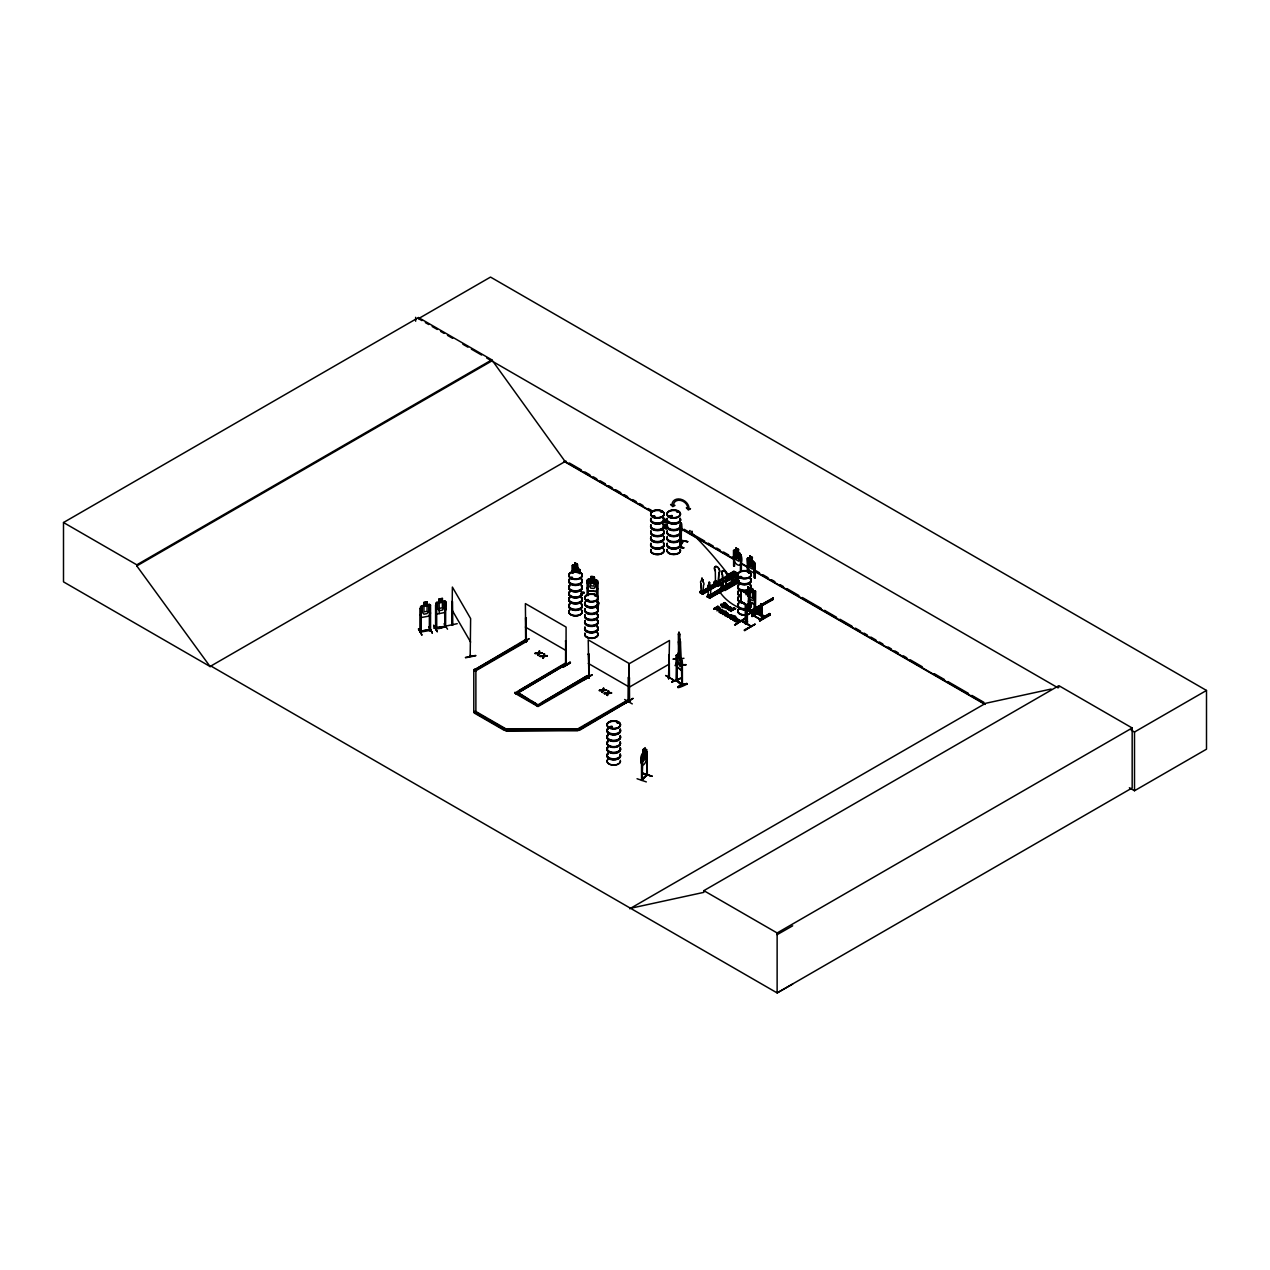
<?xml version="1.0" encoding="UTF-8"?>
<svg xmlns="http://www.w3.org/2000/svg" width="1270" height="1270" viewBox="0 0 1270 1270"><rect width="100%" height="100%" fill="white"/><g stroke="black" fill="none" stroke-linecap="round" stroke-linejoin="round"><path stroke-width="1.5" d="M489.236 719.947L505.904 729.567L577.834 729.567L579.326 730.425L630.19 700.326L628.713 699.468L577.834 728.837L577.834 730.79L505.904 730.79L505.904 728.837L475.885 711.517L473.789 711.517M747.601 604.457L747.586 610.314L755.126 614.807L755.475 591.026L755.539 614.569L747.919 610.156L747.919 604.266M747.633 594.678L747.966 586.676L748.697 591.026M747.951 594.503L747.966 586.676M748.332 604.885L748.332 610.902L748.332 608.901M748.363 595.106L748.713 587.105M748.665 600.789L748.633 610.568L748.76 608.695L747.49 608.441L748.76 608.695M710.39 596.678L710.851 589.264A2.397 1.397 59.5 0 0 710.486 585.994L709.311 582.374M715.312 570.722L715.153 570.817A3.604 2.095 59.5 0 1 715.153 566.658A3.604 2.095 59.5 0 1 718.804 568.722A3.604 2.095 59.5 0 1 718.804 572.865L718.264 583.898L718.947 572.786A3.604 2.095 59.5 0 0 718.947 568.627A3.604 2.095 59.5 0 0 715.312 566.563A3.604 2.095 59.5 0 0 715.312 570.722L715.47 582.549M725.519 588.089L726.059 577.056A3.604 2.095 59.5 0 0 726.059 572.913A3.604 2.095 59.5 0 0 722.424 570.849A3.604 2.095 59.5 0 0 722.424 575.008L722.947 586.629L726.916 588.74L726.615 587.042L724.551 589.486L721.297 587.645L723.059 585.041L720.995 586.264L721.265 588.327M725.678 587.994L726.218 576.977A3.604 2.095 59.5 0 0 726.218 572.818A3.604 2.095 59.5 0 0 722.582 570.77A3.604 2.095 59.5 0 0 722.582 574.913L722.646 586.661L724.043 585.486M680.387 530.971L681.387 531.13M680.561 531.511C683.006 532.543 681.355 518.636 680.387 523.986M689.15 532.209L689.372 533.098L689.928 530.495L689.15 532.209L684.133 529.272M691.404 532.686C692.213 535.464 692.531 528.018 691.404 532.686A513.826 446.024 -62.1 0 1 730.631 577.771L726.773 575.596L730.631 577.771M680.561 522.938L681.371 524.192M681.371 523.415L681.26 543.719L680.387 543.465M681.545 523.891L680.561 523.558M680.18 647.541L679.894 649.827L680.085 647.636M723.932 585.565C722.725 587.708 724.805 585.311 722.392 586.216M702.246 591.026L701.294 591.788L701.056 583.771A2.397 1.397 59.5 0 1 701.405 580.898L701.945 578.104M701.961 591.36L701.77 593.185L701.834 591.566M708.311 587.962A2.397 1.397 59.5 0 1 708.676 585.089L708.882 582.486M708.374 596.852C711.121 590.455 707.215 603.822 708.422 587.899A2.397 1.397 59.5 0 1 708.771 585.025L709.2 582.295M709.549 595.328L708.581 595.963L708.739 594.789L707.549 596.535M708.85 595.408L711.311 597.265L711.105 596.138L709.724 597.757M716.105 581.009L714.026 583.454L717.28 585.295L719.36 582.851L719.661 584.549L715.677 581.787L716.248 584.708L716.439 582.041L715.312 582.152L716.693 581.247L713.756 583.803M642.525 779.034C637.286 782.383 654.637 768.096 642.493 779.24M680.164 547.386L683.752 547.814L680.355 546.672M680.244 528.717L679.974 543.909M646.97 757.571C643.477 772.763 637.286 760.73 643.271 752.269L643.271 749.379L642.033 779.78M637.048 778.732L646.335 781.907M728.71 577.39L727.075 577.898L726.503 576.882M728.821 577.469L727.345 576.628M588.058 581.914L587.089 581.835L588.058 581.914L588.058 595.614M597.614 582.406L587.153 581.517M597.36 607.076L598.551 602.885M598.472 602.488L597.36 607.568A6.715 3.873 0 0 1 592.296 613.362A6.715 3.873 0 0 1 584.93 608.52M598.98 602.917L597.567 609.092M571.627 577.723C572.484 577.739 571.262 576.977 572.405 577.961M579.818 573.468L579.818 569.611C581.533 574.342 577.898 573.707 579.993 573.167M588.55 600.519L586.851 600.059L588.788 600.265M587.296 599.742L587.851 599.503M588.486 600.313L587.232 600.123L588.026 599.567M594.963 596.106L595.805 596.106M652.939 516.699L654.748 516.096L654.114 516.969A6.731 3.889 0 0 0 652.653 517.557M653.129 516.414L654.574 516.303M610.013 727.551L609.552 726.805L610.362 727.313M610.902 727.091L609.489 727.488M611.076 727.488L610.346 726.535M660.86 511.873L661.94 512.143M617.188 723.011L617.426 722.884M670.544 516.477L671.02 516.017M677.132 512.143L678.021 511.762M739.854 577.056L740.727 576.405M741.902 577.199L740.156 576.628M748.506 572.198L748.586 573.024M748.728 572.992L748.332 560.403M457.232 623.681L447.056 625.824M594.169 576.77C585.47 576.993 597.392 574.564 594.042 579.739L595.805 580.834L595.805 586.232L594.042 588.407L590.772 588.153L589.01 585.708L589.01 580.311L590.772 579.485L588.264 579.199L596.44 579.834L597.694 580.882L597.535 606.139M587.153 587.883L588.232 590.867L596.471 591.487L597.678 588.708M588.232 590.852L596.471 591.487M596.44 579.834L594.185 579.58L594.185 576.691M681.53 531.67L680.387 531.701M676.1 663.083L676.704 666.48L681.339 670.465L682.117 668.147M435.642 628.031C462.994 623.475 423.005 629.523 436.689 627.84M444.659 603.361L444.817 627.11L444.659 603.361L445.579 603.171M624.649 699.484L632.285 703.897M737.108 618.934L734.743 620.284A1.683 0.968 0 0 1 733.663 620.109L732.885 619.569M420.148 631.285L421.291 631.063M420.148 632.142L430.498 630.364L430.514 605.107L429.323 604.314L421.497 605.822L420.433 607.06L420.322 632.365L420.259 608.632L421.291 608.647L420.259 608.632M430.498 629.507L429.371 630.587L429.355 606.869L430.276 606.695L430.324 630.476L429.498 630.618L429.26 629.491L430.387 629.301M429.244 630.38L430.387 630.158M738.584 549.481L735.997 548.084L738.584 549.481L738.426 552.466C744.014 554.228 742.41 572.77 734.362 561.673L733.584 558.26L734.362 561.673M753.951 572.897L754.697 562.832L752.205 560.419L752.364 557.435L749.776 556.038L752.364 557.435M754.872 570.547L754.015 573.024L748.141 569.627L747.268 558.498L748.236 557.943M719.328 612.077L721.678 610.521A1.699 0.984 0 0 1 722.757 610.679L723.344 611.029A1.683 0.968 0 0 1 723.63 611.426M715.661 581.946L716.978 581.977L715.248 581.374L715.073 584.057L716.439 584.613M716.502 581.311L716.518 582.184M755.11 601.996L754.253 604.488L748.379 601.107M701.389 591.407L703.12 592.487L703.485 585.137A2.397 1.397 59.5 0 0 703.12 581.866L702.04 578.183M429.308 615.95L430.387 612.87M436.817 614.061L444.706 612.537L445.865 609.441M671.719 682.022L680.688 678.513M538.321 655.542L539.099 653.145L542.353 653.209L539.099 653.621L538.321 655.542L539.21 651.399M543.274 657.908L544.163 653.764C544.528 658.098 535.876 655.907 543.401 655.653M543.274 658.4L544.782 654.129M602.551 692.61L603.329 690.213L606.568 690.293L603.329 690.705L601.932 692.261L603.44 688.483M607.505 695.468L606.885 694.626L607.505 695.468L608.282 693.071L611.521 693.15L608.282 693.563L608.394 690.848L607.52 693.626L604.329 693.642L607.616 692.721M537.702 655.177L539.21 650.907M543.401 656.145L544.163 653.764M601.932 692.261L603.44 687.991M608.394 690.848L607.616 693.214L604.329 693.642M539.829 651.256L539.21 653.225L542.353 652.716M542.655 658.035L543.29 656.05L540.099 656.066M604.044 688.34L603.425 690.308L606.568 689.8M606.885 695.119L607.52 693.134M608.378 693.166L608.997 691.197M433.721 625.38L437.213 631.603M421.846 634.762L418.433 628.825L421.926 635.19M715.772 582.724L716.74 582.025M521.605 643.303L529.13 638.889M584.105 679.45L592.074 674.814L584.502 679.244M678.386 633.936L680.085 639.874M526.161 640.937C525.367 638.873 526.606 644.16 525.272 639.747L474.408 669.861L475.885 670.719L526.764 641.35L525.272 639.747M526.447 641.604L525.637 641.144L525.653 617.712L526.161 641.794M566.039 664.861L566.087 627.078L525.383 603.583L525.78 641.223M567.039 663.861L516.16 693.96L567.039 663.861L565.547 663.003L514.683 693.102L537.988 706.564L588.899 677.227L588.153 676.735L589.296 677.037M589.185 654.383L588.232 654.145L589.185 654.383L588.883 678.037L588.232 639.874L628.936 663.369L628.841 701.786L628.777 663.972L669.465 640.477L668.766 678.704L669.274 677.196M628.285 699.945L629.539 700.691M629.206 700.087L628.698 700.929M680.149 657.654L682.117 660.384L682.117 685.641L676.069 680.498L677.1 680.895L677.005 665.194M682.006 685.578L681.514 661.622L682.355 661.972L682.419 685.514L676.084 679.688L676.767 681.037L676.466 656.908M681.736 540.671L680.006 543.687M628.539 701.532L628.507 677.085L628.237 700.834M668.433 678.545L669.274 678.053M724.646 605.06C723.249 607.806 719.471 603.171 721.328 604.885M646.446 774.716L647.414 774.271L641.556 780.336L641.525 755.031L646.398 749.348L647.065 774.986M647.319 774.367L641.953 780.463L642.112 756.301L642.048 780.351M647.351 775.176L647.001 751.538L646.89 775.637M680.688 524.034L680.815 544.211L681.292 527.621L679.942 527.86M679.974 529.225L680.291 543.465A6.826 3.937 0 0 1 673.751 548.497A6.826 3.937 0 0 1 667.147 543.528M681.339 528.669L679.799 529.32M679.926 543.227L681.879 540.766M680.196 544.894L682.99 541.004M679.815 546.973L683.562 541.099M680.752 540.528L687.689 541.607M445.579 625.808C445.278 626.681 442.087 628.602 435.594 628.872L435.578 605.139L436.626 605.171L436.737 628.65L435.546 628.586L445.691 626.65M420.259 631.269L429.244 629.777M420.259 632.127L421.211 631.349M726.615 576.707L726.63 577.644M728.71 577.628L728.25 576.453L726.805 576.802M736.092 581.406L734.33 581.85M579.39 573.199L579.104 573.024M653.844 516.779L653.288 515.922M670.814 516.318L669.861 516.43M617.426 722.805L618.268 722.932L617.506 722.392M740.632 577.628L741.458 576.58L741.378 577.437M732.853 619.411L735.139 618.284A1.699 0.984 0 0 1 736.219 618.458L736.806 618.792A1.683 0.968 0 0 1 737.108 619.411L734.743 620.776A1.683 0.968 0 0 1 733.663 620.601L732.79 619.141M752.316 612.6L752.364 610.044M420.576 607.139L421.592 605.981M435.832 628.856L435.753 603.567L436.817 602.329L444.675 600.885L445.865 601.678L445.754 609.441M435.785 603.631L436.817 602.329M643.271 749.379L645.176 747.649L645.112 750.697M643.62 749.602L644.7 748.554L643.62 750.57M645.176 750.554L646.922 749.919M647.335 751.649L646.509 752.03M652.145 776.287L642.858 773.112M451.977 624.856L452.374 587.073L470.63 618.585L470.186 656.384M452.326 624.792L452.374 601.361L452.707 625.364M629.412 700.564L628.158 700.087M668.512 678.466L669.195 654.606L668.703 678.704M669.147 677.243L668.433 677.688M669.433 678.323L669.195 654.606M588.28 579.12L587.153 580.136L587.089 595.551M676.069 680.498L676.815 654.812L676.164 655.431M439.261 602.028L437.578 603.313L437.578 608.711L439.261 610.695L442.389 610.092L444.071 607.457L444.071 602.059L442.389 601.424L442.468 598.345L439.103 598.995L439.15 601.948M727.456 614.823C727.519 610.902 725.503 614.648 728.361 614.759C729.202 610.489 720.503 614.759 726.488 615.664C721.884 616.807 727.091 610.822 728.154 614.474C726.122 613.362 723.297 614.267 726.757 615.204C725.503 616.172 724.36 614.553 725.456 613.632M661.829 512.112L661.035 511.715L661.94 511.953M572.389 573.04L572.389 565.293L573.262 564.674L572.468 565.388M747.601 595.836L747.601 590.026L750.11 590.439M572.23 571.024L573.119 570.389L572.31 570.976M730.393 608.52C727.234 603.822 735.441 609.632 728.821 610.013L731.361 608.33L729.123 607.378M723.17 612.315L721.281 613.013A1.683 0.968 0 0 1 720.201 612.838C717.296 612.013 721.868 609.203 720.915 610.314C713.676 610.727 720.804 609.997 719.852 608.584M739.648 621.236C740.204 617.093 737.965 623.729 737.171 622.078M739.648 621.728L740.156 620.792L738.727 620.062L735.298 620.998L735.806 621.776L738.727 620.554L738.886 621.57M452.723 624.586L452.374 624.665M680.831 544.147L680.006 544.052M717.121 585.883L738.029 573.722C721.566 568.96 753.793 572.421 726.392 581.279M704.056 593.074L703.85 591.947L702.469 593.566L700.294 592.344L701.469 590.598L700.087 591.423L699.913 592.614L713.708 584.406C709.406 584.946 719.09 588.343 712.327 585.01M713.549 584.565L714.423 585.025L700.087 592.55L714.216 584.676M713.931 584.089L714.756 584.565L733.504 573.5M715.804 580.85L713.724 582.073L714.184 584.248L723.027 579.199M700.564 592.82L714.248 584.819M702.469 594.011L704.056 592.058M715.82 585.692L702.024 593.773L702.866 594.233L700.087 592.439M716.804 585.502L736.981 573.468M717.629 585.962L717.582 584.248L719.661 583.025M720.773 588.058L724.217 585.676M720.995 588.724L707.199 596.805M737.092 579.374L722.027 588.74M720.979 588.391L723.757 590.375L709.263 597.964L723.551 590.042L720.979 588.391L707.136 596.757L708.041 597.265L721.678 589.216L707.485 596.963M739.219 580.755L723.805 589.756L724.837 589.963L724.852 588.439L726.916 587.216M723.551 612.87C723.027 617.522 720.9 610.949 724.138 612.029M703.12 581.866L703.231 579.676M701.056 583.771L701.723 591.582M728.615 574.5C739.981 579.501 723.122 575.119 730.694 573.278L734.552 575.77L730.694 573.278M732.076 572.468C743.442 577.453 726.583 573.072 734.155 571.246M718.518 580.771L734.155 571.548M718.868 580.787L723.979 577.771M727.377 575.77L734.187 571.738M711.406 585.549L713.978 587.216L711.406 585.549L710.025 586.375L712.597 587.819M722.535 579.104L714.47 584.184M726.059 577.056L734.901 571.976M727.551 576.056L732.758 573.072M714.169 584.216L722.979 579.009M726.424 577.199L733.234 573.167M715.788 585.565L701.961 593.725L716.28 585.645L702.802 594.217M702.532 594.058L716.47 586.2M717.042 585.835L738.013 573.421M726.313 581.231L738.314 574.246M717.867 586.295L722.995 583.279L717.867 586.295L713.724 583.597M707.549 596.979L707.358 595.614L708.739 594.789M731.964 581.009C743.331 585.994 726.456 581.612 734.028 579.787L737.886 582.263L734.028 579.787M738.457 580.453L735.886 579.009L737.949 577.786M725.789 584.962L738.013 577.755M721.423 588.407L738.759 578.167M737.267 579.66L721.931 588.708L737.362 579.692M721.614 589.201L708.009 597.265M724.265 586.216L723.503 588.899L723.106 586.121M710.12 598.424L711.105 596.138M723.551 589.836L709.422 597.789M723.789 589.725L739.14 580.707M723.551 590.042L709.724 598.202L707.358 596.63M737.933 581.993L724.297 590.026L738.505 582.12M738.473 581.93L724.376 590.074L725.138 590.486L720.995 587.788M725.059 590.455L738.775 582.438M444.564 626.84L445.691 625.792M525.653 617.712L526.351 618.109M526.351 641.572L526.082 618.252M566.356 641.207L565.388 640.969M733.854 552.053L733.854 565.753M740.426 571.754L740.68 555.942M566.436 663.892L565.769 663.464M566.356 663.813L565.388 663.686M562.928 667.274L570.5 662.797L562.928 667.226M754.205 577.755L754.459 563.896L755.158 577.993M755.158 564.293L754.205 564.055M584.422 679.609L592.026 674.814M629.46 677.847L628.507 678.101L629.19 677.481L629.412 701.421L629.46 677.847L628.507 677.085M665.623 675.465L673.672 680.069L665.988 675.688M625.348 703.326L632.984 698.468M626.92 702.342L632.936 698.405M211.01 666.067L210.185 666.559L63.5 581.866L63.5 522.526L418.528 317.548L491.823 359.854L565.118 461.518L652.462 511.953M418.528 317.548L418.528 318.643L490.522 277.082L1206.5 690.451L1206.5 749.189L1134.507 790.75L1129.363 787.765M63.5 522.526L136.795 564.832L491.823 359.854M792.67 984.059L777.129 992.918L210.915 666.02L210.074 666.496L136.795 565.928L491.823 360.95M210.074 666.496L565.944 461.042M573.262 564.674L579.898 569.627M572.389 565.293L572.468 573.087M577.39 564.261L574.897 562.816L573.722 571.484M573.389 567.214C571.69 565.737 574.881 571.325 573.389 573.103M580.882 593.82L583.962 592.106L580.882 594.312M580.93 594.217L584.343 592.772L581.295 594.566M474.408 669.861L515.096 646.366M518.493 644.398L523.573 641.461M526.764 640.604L475.885 669.973L473.789 669.973L473.789 712.248L475.885 712.248L485.902 718.026M733.504 550.545L734.457 549.989L740.251 553.434M734.409 550.148L736.092 550.926M738.505 552.418L739.759 554.101L739.759 559.498L738.505 561.086L736.171 559.737L734.917 556.704L734.917 551.307L736.171 551.069M741.093 554.847L741.108 570.198M630.19 700.326L579.326 729.694L577.834 728.837L505.904 728.837L504.412 730.425L474.408 713.105L475.885 711.517M474.408 713.105L475.885 712.248L475.885 669.973L474.408 669.131M519.763 690.166L565.547 663.734L567.039 664.591M752.284 560.372L753.539 562.054L753.539 567.452L752.284 569.039L749.951 567.69L748.697 564.658L749.856 555.99M747.268 566.261L748.141 569.627M588.931 654.542L589.01 678.085L587.375 675.608L536.511 705.707M541.591 702.77L587.375 675.608M514.683 692.372L537.988 705.834L588.867 676.466M740.934 590.296L748.713 594.614L748.554 606.457L740.934 602.043L740.934 590.296L748.713 594.614M752.697 588.947L753.777 599.011L752.523 600.599L750.189 599.25L748.935 596.217L750.11 587.55L752.697 588.947L752.697 591.836L755.11 594.344M474.408 712.375L504.412 729.694L505.904 728.837M713.819 608.584L717.852 606.266C724.71 609.997 708.898 609.727 715.851 608.028L718.788 608.489L717.852 606.266M721.328 604.393C724.773 608.266 721.693 603.202 724.154 602.678A1.81 1.048 0 0 1 725.17 602.774L726.742 604.377L723.9 603.218L723.948 606.139L721.169 605.663L721.217 604.091M713.819 609.076L717.852 606.758L719.566 607.901M719.661 607.6C719.407 610.029 713.581 608.028 717.931 606.838M748.49 589.407L754.285 592.852M716.312 608.266L717.931 607.33M747.601 590.026L747.697 595.884M727.091 605.52C732.917 608.092 713.645 608.489 726.583 604.742M716.836 610.822L720.36 608.886M722.439 607.616L727.091 605.028M724.63 606.949L726.345 605.949L727.742 606.695L724.63 606.949L727.773 606.076L726.345 605.949M745.887 594.662L747.474 593.741M720.915 610.314L721.439 609.521L719.915 609.14M754.745 600.392L754.269 614.315L754.428 590.788L755.475 591.026M724.138 611.537L724.979 612.521C726.678 613.68 726.456 610.473 724.9 611.489M729.059 608.806C729.218 609.346 725.583 607.711 729.901 608.314M728.631 609.536C722.567 607.25 734.076 608.282 729.123 606.885M740.934 602.043L748.713 606.361M725.408 611.791L726.281 611.283M724.979 612.521L723.027 613.727L723.805 614.283M729.536 609.949C743.569 603.25 720.138 615.553 734.266 607.806M729.536 610.425L734.266 608.298M726.345 612.823L724.979 612.029L722.312 613.632L723.805 613.791M730.806 610.679C742.918 605.393 728.123 611.457 731.314 611.457M730.806 611.172L735.536 608.536M729.424 616.744C723.805 615.125 738.489 614.204 727.17 615.68A1.651 0.952 0 0 0 727.265 616.331L729.456 617.252L727.265 616.823A1.651 0.952 0 0 1 727.17 616.172C737.092 614.442 724.106 615.839 729.456 617.252M733.6 615.521C732.441 617.363 734.298 614.299 730.964 615.855M731.885 616.014C726.916 616.966 731.695 621.395 734.06 616.791C737.013 618.395 734.377 614.426 734.568 617.569C732.615 621.427 728.075 617.141 732.314 616.267C728.345 618.125 732.091 619.998 734.568 617.077M731.885 615.537L729.71 617.776L731.139 618.03M733.6 616.014L732.234 615.728M731.806 616.458L733.679 617.045L732.314 616.76M731.044 619.03L734.568 617.569M734.536 616.966L735.632 616.506M748.332 610.41L754.269 613.839M760.92 603.758L761.349 615.267M751.522 610.044L752.046 613.283L751.522 610.044L773.144 598.043L773.144 599.519L751.522 611.505M773.144 598.043L751.522 610.521M761.778 615.998L761.778 604.25L761.349 615.744L761.413 604.488L762.19 615.744L757.539 613.553L757.539 612.077L764.746 616.236M756.412 608.679L772.747 599.25L772.716 597.805M735.298 620.998L738.33 619.252L738.505 620.22M735.298 621.49L738.838 620.03M761.73 606.663L751.935 612.727M751.411 612.918L761.698 606.615M751.903 613.172L761.698 607.108M755.126 612.854L754.269 612.362L755.539 612.616M761.984 610.489L751.808 616.363L752.015 614.521L760.079 619.173L759.857 621.014L759.444 619.3L769.652 613.473M734.568 624.808L745.157 618.696M628.777 687.467L669.465 663.972M751.808 616.363L755.237 614.378M745.141 622.189L747.474 621.697L745.141 622.189L745.887 624.094L747.474 623.173L745.141 623.665M745.252 622.189L746.728 621.332M752.237 616.601L752.237 615.14L761.984 609.013L751.808 614.886L760.079 619.173M759.825 619.554L770.033 613.664L770.033 615.14L759.825 620.951M759.444 620.76L769.652 614.87M744.315 629.952C767.699 617.331 746.347 628.999 744.744 630.682M744.315 630.444L754.92 624.316M577.834 729.567L581.231 727.615M584.629 725.662L627.015 701.183M629.73 908.78L985.599 703.31L1051.163 689.054M630.555 908.288L703.85 892.35L703.85 890.651L1058.878 685.673L1132.173 727.98L1132.173 787.94L777.129 992.918L777.129 932.958L1132.173 727.98M1058.878 687.372L1058.053 687.864L486.712 357.997M1131.11 730.044L1134.507 732.012L1206.5 690.451M777.129 934.672L792.67 925.814M433.642 625.777L437.277 631.714L433.784 625.332M728.52 577.533L726.821 577.548M734.314 580.644L734.092 581.977M678.085 512.175L677.243 512.112M579.628 573.167L579.723 572.929M588.375 600.218L588.026 600.583A6.731 3.889 0 0 0 586.661 601.377M609.441 726.757L609.441 727.615M676.1 655.336L676.704 666.48M680.037 654.812L678.069 653.113L678.132 656.161L677.148 656.272L677.148 661.67L679.974 666.417L680.974 664.94L680.069 639.858M678.069 656.003L676.719 654.844M676.751 654.971L681.418 658.765M682.355 661.972L681.514 661.622M681.339 670.465L676.751 666.433M671.766 682.149L680.736 678.18L671.766 681.657M681.926 684.181L681.45 685.07M687.086 684.101C669.369 692.928 681.244 682.053 687.086 684.133M445.611 626.062L444.722 626.253M445.611 626.92L445.706 601.663L444.595 600.916M708.914 582.422L709.851 582.565M723.106 586.042L722.725 586.74M716.423 591.82L716.661 592.884L716.851 591.804M571.96 577.024L571.056 577.993M572.325 577.771L572.595 577.707M748.347 572.214L748.84 572.468M610.664 727.583L610.727 726.71M716.423 581.676L715.343 582.295L716.375 582.231M444.008 623.808L447.548 629.206M470.281 655.574L470.138 655.526M465.423 657.431L475.631 655.431M573.659 571.77L574.929 571.516C571.881 565.055 581.136 572.532 574.834 568.674M439.261 599.138L442.389 598.519M423.799 602.488L427.18 601.901L427.069 604.917L428.752 605.552L428.752 610.949L427.069 613.585L423.942 614.188L422.259 612.203L422.259 606.806L423.942 605.52L423.799 602.488L427.069 602.028M439.261 602.98L442.389 602.377L442.389 607.774L439.261 608.378M429.292 627.205L432.292 633.127L428.8 626.856M432.213 632.73L429.292 627.158M565.579 664.258L565.658 640.81M588.423 677.434L589.296 677.894M538.337 653.685L535.146 653.209L542.353 653.209M544.163 655.59L547.306 656.066L544.052 656.479M547.306 656.066L544.163 656.082L547.306 655.574M540.099 656.558L543.29 656.05M602.567 690.769L599.376 690.293L606.568 690.293M608.378 692.674L611.521 692.658M604.329 693.15L611.521 693.15M535.146 653.209L538.448 652.796M535.146 653.701L538.448 653.272M599.376 690.293L602.663 689.864M599.376 690.785L602.663 690.356M436.61 628.444L436.737 628.031M678.37 633.841L678.482 655.13L679.656 656.003L678.466 654.034M679.514 636.841L679.64 633.936L679.498 645.541L678.672 640.334M678.847 635.508L679.498 643.223L679.005 636.064M680.561 641.525L680.561 659.146M678.672 645.081L678.482 641.572L680.006 649.811M676.878 659.13L673.227 659.082L676.878 658.638M673.227 659.114L676.862 658.955M683.958 658.289L680.418 658.797M682.165 664.448L685.816 664.94L680.482 665.448M682.181 664.861L685.816 664.924M682.165 664.94L685.736 664.575M734.6 580.819L735.52 580.882M653.844 516.858L653.002 516.572M670.449 516.969L669.242 516.445M572.23 578.279L571.119 577.866M741.093 577.167L740.283 577.151M609.902 726.599L610.695 726.789M610.172 726.821L609.616 727.377M680.244 543.401L680.418 528.209L681.339 528.907L679.942 528.844M473.789 670.719L475.885 670.719M577.834 730.059L505.904 730.79M719.915 609.632L721.678 610.029A1.699 0.984 0 0 1 722.757 610.203L723.344 610.537A1.683 0.968 0 0 1 723.646 611.156L720.979 612.616L719.423 611.807M726.773 605.711C731.012 605.965 725.472 609.775 724.217 607.187M728.631 609.044L726.964 608.473L730.298 608.076M741.22 576.739L740.727 577.12M587.137 582.882L597.678 583.692M645.001 750.665L645.906 750.745L645.001 759.333L643.318 760.984L642.414 759.539M680.387 523.875L681.371 524.081M662.892 520.859L667.544 521.843M662.892 522.303L667.544 523.303M680.053 527.701L681.18 527.939M662.892 525.002L667.544 525.986M679.799 529.082L680.91 529.32M662.892 526.447L667.544 527.447M663.115 527.939L666.686 528.733M663.083 528.034L666.655 528.796M679.244 539.798L687.705 541.639M680.768 540.353L687.53 541.83M680.323 547.1L683.752 547.814M680.18 547.322L683.562 548.037M641.461 762.81L642.08 765.08M642.636 773.319L652.177 776.335L642.588 773.446M420.322 632.365L421.227 632.222L421.18 608.441M717.201 592.09L716.248 592.661M736.806 618.299L736.219 617.966A1.699 0.984 0 0 0 735.139 617.792L732.79 619.855M735.886 578.691L738.457 580.152M725.98 577.548L728.551 579.295L725.98 577.85M723.694 586.232L722.328 585.676L722.328 588.248M723.694 588.804L722.519 588.137L722.519 585.565M713.708 584.2L715.613 585.708M719.852 592.01L717.28 590.566L719.852 592.01A177.022 84.01 -29.6 0 0 743.839 609.822M702.151 591.36L701.103 590.947L700.992 592.741L701.103 590.947L703.231 592.439M708.247 595.217L711.105 596.948M573.024 570.436L574.929 571.516M740.426 556.101L741.378 556.339L741.378 570.039M528.812 638.778L521.653 642.969M589.201 677.847L588.502 653.986M418.528 318.643L421.942 320.611M425.355 322.58L428.768 324.548M432.165 326.517L437.277 329.47M440.69 331.438L444.103 333.407M447.516 335.375L452.628 338.328M462.851 344.233L467.963 347.186M471.376 349.155L481.6 355.044M748.157 557.99L754.793 562.848L754.888 578.152M748.189 558.101L749.856 559.07M569.373 463.01L581.358 469.932M584.787 471.916L589.931 474.885M593.344 476.853L596.773 478.838M600.202 480.806L605.345 483.775M608.774 485.759L612.188 487.743M615.617 489.712L620.76 492.681M624.189 494.665L627.602 496.633M632.746 499.602L636.175 501.586M639.604 503.555L643.017 505.539M648.16 508.508L651.589 510.476M692.69 534.21L704.691 541.131M708.104 543.115L713.248 546.084M716.677 548.053L720.106 550.037M723.535 552.021L728.662 554.974M732.091 556.958L735.52 558.943M756.079 570.801L759.492 572.786M762.921 574.754L768.064 577.723M771.493 579.707L774.906 581.676M780.05 584.644L783.479 586.629M786.908 588.597L798.894 595.519M802.322 597.503L821.166 608.378M824.579 610.362L836.581 617.283M839.994 619.252L851.995 626.189M855.409 628.158L860.552 631.126M863.981 633.111L867.41 635.079M870.839 637.064L875.967 640.032M879.396 642.001L882.825 643.985M887.952 646.954L891.381 648.922M894.81 650.907L898.239 652.875M903.383 655.844L906.796 657.828M910.225 659.797L922.21 666.734M934.212 673.656L944.483 679.577M947.912 681.561L968.47 693.42M971.883 695.404L983.885 702.326M662.75 517.89L666.163 519.859M681.577 528.764L734.679 559.419M741.537 563.372L746.665 566.341M755.237 571.278L984.758 703.802M563.991 461.359L649.922 510.969M680.847 528.828L734.123 559.578M740.997 563.547L747.871 567.515M754.745 571.484L985.012 704.437M750.189 587.692L752.523 589.042M760.92 604.202L760.492 613.791M748.522 600.996L754.285 604.314M770.033 613.664L770.033 615.14M752.046 610.838L752.904 610.346L752.904 612.791M751.808 614.648L760.079 619.427M726.091 604.742L723.9 603.71L724.614 605.266M734.536 616.474L735.632 616.998M741.855 620.601C771.62 637.953 720.709 609.632 750.76 626.221M732.742 616.029L733.679 616.569M716.312 607.774L718.217 608.282L718.375 607.092M725.853 613.41L727.456 614.331M725.456 614.124L727.551 615.331M574.977 562.959L577.31 564.309M525.383 627.078L566.087 650.573M588.232 663.369L628.936 686.864M525.272 640.493L526.764 641.35M628.713 700.199L630.19 701.056M527.828 698.976L517.652 692.372L537.988 704.85M531.209 700.945L536.305 703.882M703.85 890.651L777.129 932.958M429.276 604.425L430.514 605.107M665.21 524.637L667.607 526.383M735.949 581.136C732.584 579.041 734.965 584.406 736.076 581.057M720.884 609.806L719.487 609.87M677.069 680.307L682.371 684.578M721.646 589.216L721.185 588.931M723.074 586.661L723.059 585.041M721.471 604.679C724.964 606.965 721.995 603.218 724.154 603.171A1.81 1.048 0 0 1 725.17 603.266L726.742 604.377M716.121 582.105L715.073 581.485L715.248 583.946M677.799 686.832L686.784 683.419L677.847 687.276M452.374 610.568L470.63 642.08M439.103 598.995L439.261 613.6M435.753 611.314L436.832 614.077M430.276 606.695L429.355 606.869M430.546 612.934L429.387 616.029L421.465 617.49L420.465 614.886M429.244 629.523L421.148 631.031L421.053 631.936M681.323 658.797L681.895 685.562M420.545 614.775L421.592 617.442M588.312 590.756L587.28 580.12M465.582 657.765L475.79 655.764M679.609 633.968L678.942 631.936L678.64 655.685M679.053 632.92L679.402 634.127M679.053 633.873L679.402 635.095M675.084 665.591L675.084 665.21M470.646 656.288L470.456 655.018M1134.507 732.012L1134.507 790.75M761.286 603.996L761.349 615.744M754.745 590.614L754.745 594.519M754.459 571.722L754.459 577.596M750.189 587.502L750.189 590.582M748.554 594.709L748.554 606.457M748.332 566.277L748.332 572.151M747.919 608.203L747.919 610.156M747.633 565.88L747.633 571.754M747.363 558.451L747.379 571.913M747.363 603.583L747.363 623.173M746.728 605.187L746.728 620.839M745.887 604.441L745.887 624.094M745.252 604.075L745.252 623.665M741.093 590.201L741.093 601.948M740.68 561.816L740.68 571.611M736.092 548.037L736.092 551.116M735.06 616.172L735.108 617.299M734.552 552.45L734.552 566.15M734.282 552.593L734.282 566.309M733.663 550.593L733.6 565.912M733.584 550.497L733.584 558.34M726.615 587.042L726.615 588.264M724.551 611.299L724.471 612.235M721.233 591.201L718.661 589.947M719.36 582.851L719.36 584.073M718.63 592.741L716.058 591.487M708.787 587.296L707.406 588.121M708.374 595.138L708.247 596.932M703.85 591.947L703.85 592.757M701.469 590.598L701.469 591.614M680.18 639.842L680.403 660.559M679.005 645.858L679.005 655.653M597.567 580.914L597.567 606.123M596.662 582.343L596.614 596.249M588.105 581.708L588.105 595.408M578.564 572.484L577.485 564.213M577.278 572.849L577.31 568.166L574.977 566.817L574.977 572.214M573.119 567.372L573.119 571.294M452.009 601.424L451.945 624.999M415.655 317.325L415.655 321.215M136.795 564.832L136.795 565.928M597.233 613.743A6.699 3.873 0 0 1 592.296 619.522A6.699 3.873 0 0 1 584.946 614.68A6.747 3.889 0 0 0 592.296 619.681A6.747 3.889 0 0 0 597.265 613.87M586.661 600.583A6.747 3.889 0 0 0 597.932 598.837A6.747 3.889 0 0 0 589.677 594.074A6.747 3.889 0 0 0 586.661 600.583A6.826 3.937 0 0 1 588.01 599.996M597.329 601.774A6.826 3.937 0 0 1 592.312 607.647A6.826 3.937 0 0 1 584.835 602.726M586.597 600.964A6.826 3.937 0 0 1 588.01 600.329M597.249 602.186A6.731 3.889 0 0 1 592.296 607.981A6.731 3.889 0 0 1 584.914 603.123M597.329 601.44A6.826 3.937 0 0 1 592.312 607.314A6.826 3.937 0 0 1 584.835 602.393M597.233 601.091A6.715 3.873 0 0 1 592.296 606.885A6.715 3.873 0 0 1 584.93 602.028M585.613 601.091A6.715 3.873 0 0 1 588.058 599.678M597.233 608.663A6.715 3.873 0 0 1 592.296 614.458A6.715 3.873 0 0 1 584.93 609.6M597.329 608.266A6.826 3.937 0 0 1 592.312 614.14A6.826 3.937 0 0 1 584.835 609.203M597.329 607.933A6.826 3.937 0 0 1 592.312 613.807A6.826 3.937 0 0 1 584.835 608.87M597.233 614.696A6.715 3.873 0 0 1 592.296 620.474A6.715 3.873 0 0 1 584.93 615.632M597.233 632.222A6.699 3.873 0 0 1 592.296 638A6.699 3.873 0 0 1 584.946 633.158M597.265 614.362A6.747 3.889 0 0 1 592.296 620.173A6.747 3.889 0 0 1 584.914 615.299M597.249 620.665A6.731 3.889 0 0 1 592.296 626.459A6.731 3.889 0 0 1 584.914 621.601M597.233 619.569A6.715 3.873 0 0 1 592.296 625.364A6.715 3.873 0 0 1 584.93 620.506M597.233 627.142A6.715 3.873 0 0 1 592.296 632.936A6.715 3.873 0 0 1 584.93 628.078M597.329 626.745A6.826 3.937 0 0 1 592.312 632.619A6.826 3.937 0 0 1 584.835 627.682M597.329 626.412A6.826 3.937 0 0 1 592.312 632.285A6.826 3.937 0 0 1 584.835 627.348M597.233 626.062A6.715 3.873 0 0 1 592.296 631.841A6.715 3.873 0 0 1 584.93 626.999M597.329 620.252A6.826 3.937 0 0 1 592.312 626.126A6.826 3.937 0 0 1 584.835 621.205M597.329 619.919A6.826 3.937 0 0 1 592.312 625.792A6.826 3.937 0 0 1 584.835 620.871M584.914 633.492A6.731 3.889 0 0 0 592.296 638.35A6.731 3.889 0 0 0 597.249 632.587A6.731 3.889 0 0 1 592.296 638.35A6.731 3.889 0 0 1 584.914 633.524M581.422 585.74A6.826 3.937 0 0 1 575.516 591.645A6.826 3.937 0 0 1 569.611 585.74M581.342 586.137A6.715 3.873 0 0 1 575.516 591.963A6.715 3.873 0 0 1 569.706 586.137M581.327 591.217A6.699 3.873 0 0 1 575.516 597.027A6.699 3.873 0 0 1 569.722 591.217M581.342 591.566A6.731 3.889 0 0 1 575.516 597.408A6.731 3.889 0 0 1 569.69 591.566M581.422 579.247A6.826 3.937 0 0 1 575.516 585.168A6.826 3.937 0 0 1 569.611 579.247M581.342 585.057A6.715 3.873 0 0 1 575.516 590.867A6.715 3.873 0 0 1 569.706 585.057M581.342 579.66A6.731 3.889 0 0 1 575.516 585.486A6.731 3.889 0 0 1 569.69 579.66M581.422 585.406A6.826 3.937 0 0 1 575.516 591.312A6.826 3.937 0 0 1 569.611 585.406M581.422 578.914A6.826 3.937 0 0 1 575.516 584.835A6.826 3.937 0 0 1 569.611 578.914M581.342 578.58A6.715 3.873 0 0 1 575.516 584.39A6.715 3.873 0 0 1 569.706 578.58M581.422 604.218A6.826 3.937 0 0 1 575.516 610.124A6.826 3.937 0 0 1 569.611 604.218M581.342 604.615A6.715 3.873 0 0 1 575.516 610.441A6.715 3.873 0 0 1 569.706 604.615M581.327 609.695A6.699 3.873 0 0 1 575.516 615.505A6.699 3.873 0 0 1 569.722 609.695M581.327 592.185A6.699 3.873 0 0 1 575.516 597.995A6.699 3.873 0 0 1 569.722 592.185M581.358 591.836A6.747 3.889 0 0 1 575.516 597.662A6.747 3.889 0 0 1 569.674 591.836M581.422 597.725A6.826 3.937 0 0 1 575.516 603.647A6.826 3.937 0 0 1 569.611 597.725M581.342 603.536A6.715 3.873 0 0 1 575.516 609.346A6.715 3.873 0 0 1 569.706 603.536M581.342 598.138A6.731 3.889 0 0 1 575.516 603.964A6.731 3.889 0 0 1 569.69 598.138M581.422 603.885A6.826 3.937 0 0 1 575.516 609.79A6.826 3.937 0 0 1 569.611 603.885M581.422 597.392A6.826 3.937 0 0 1 575.516 603.313A6.826 3.937 0 0 1 569.611 597.392M581.342 597.059A6.715 3.873 0 0 1 575.516 602.869A6.715 3.873 0 0 1 569.706 597.059M620.332 736.187A6.826 3.937 0 0 1 612.854 741.108A6.826 3.937 0 0 1 607.838 735.235M620.236 736.568A6.731 3.889 0 0 1 612.87 741.426A6.731 3.889 0 0 1 607.917 735.632M620.252 741.775A6.747 3.889 0 0 1 612.854 746.649A6.747 3.889 0 0 1 607.901 740.839M620.252 742.061A6.747 3.889 0 0 1 612.854 746.935A6.747 3.889 0 0 1 607.901 741.124M620.332 729.694A6.826 3.937 0 0 1 612.854 734.631A6.826 3.937 0 0 1 607.838 728.758M608.917 727.932A6.826 3.937 0 0 1 611.981 726.916M620.236 735.489A6.731 3.889 0 0 1 612.87 740.346A6.731 3.889 0 0 1 607.917 734.552M620.236 730.091A6.731 3.889 0 0 1 612.87 734.949A6.731 3.889 0 0 1 607.917 729.155M608.981 728.345A6.731 3.889 0 0 1 611.997 727.345M620.332 735.854A6.826 3.937 0 0 1 612.854 740.775A6.826 3.937 0 0 1 607.838 734.901M620.332 729.361A6.826 3.937 0 0 1 612.854 734.298A6.826 3.937 0 0 1 607.838 728.424M608.917 727.599A6.826 3.937 0 0 1 611.981 726.583M620.236 729.012A6.715 3.873 0 0 1 612.87 733.854A6.715 3.873 0 0 1 607.917 728.075M608.997 727.265A6.715 3.873 0 0 1 611.997 726.265M620.332 754.666A6.826 3.937 0 0 1 612.854 759.587A6.826 3.937 0 0 1 607.838 753.713M620.236 755.047A6.731 3.889 0 0 1 612.87 759.904A6.731 3.889 0 0 1 607.917 754.11M620.458 761.127A6.715 3.873 0 0 1 611.997 764.873A6.715 3.873 0 0 1 607.917 759.19M620.443 743.617A6.699 3.873 0 0 1 612.013 747.363A6.699 3.873 0 0 1 607.933 741.68M620.252 760.254A6.747 3.889 0 0 1 612.854 765.127A6.747 3.889 0 0 1 607.901 759.317M620.252 742.283A6.747 3.889 0 0 1 612.854 747.141A6.747 3.889 0 0 1 607.901 741.331M620.332 748.173A6.826 3.937 0 0 1 612.854 753.11A6.826 3.937 0 0 1 607.838 747.236M620.236 753.967A6.731 3.889 0 0 1 612.87 758.825A6.731 3.889 0 0 1 607.917 753.031M620.236 748.57A6.731 3.889 0 0 1 612.87 753.428A6.731 3.889 0 0 1 607.917 747.633M620.332 754.332A6.826 3.937 0 0 1 612.854 759.254A6.826 3.937 0 0 1 607.838 753.38M620.332 747.839A6.826 3.937 0 0 1 612.854 752.777A6.826 3.937 0 0 1 607.838 746.903M620.236 747.49A6.731 3.889 0 0 1 612.87 752.348A6.731 3.889 0 0 1 607.917 746.554M663.877 530.844A6.699 3.873 0 0 1 657.415 535.702A6.699 3.873 0 0 1 650.938 530.844M663.321 517.954A6.826 3.937 0 0 1 658.304 523.827A6.826 3.937 0 0 1 650.811 518.906M652.589 517.144A6.826 3.937 0 0 1 654.002 516.509M663.908 519.303A6.731 3.889 0 0 1 657.415 524.192A6.731 3.889 0 0 1 650.907 519.303M663.321 517.62A6.826 3.937 0 0 1 658.304 523.494A6.826 3.937 0 0 1 650.811 518.573M652.589 516.811A6.826 3.937 0 0 1 654.002 516.176M663.892 518.208A6.715 3.873 0 0 1 657.415 523.097A6.715 3.873 0 0 1 650.923 518.208M652.653 516.477A6.715 3.873 0 0 1 654.05 515.858M663.908 525.78A6.731 3.889 0 0 1 657.415 530.669A6.731 3.889 0 0 1 650.907 525.78M663.321 524.447A6.826 3.937 0 0 1 658.304 530.32A6.826 3.937 0 0 1 650.811 525.399M663.321 524.113A6.826 3.937 0 0 1 658.304 529.987A6.826 3.937 0 0 1 650.811 525.05M663.908 524.7A6.731 3.889 0 0 1 657.415 529.59A6.731 3.889 0 0 1 650.907 524.7M663.226 530.288A6.715 3.873 0 0 1 658.289 536.083A6.715 3.873 0 0 1 650.923 531.225M663.877 531.797A6.699 3.873 0 0 1 657.415 536.67A6.699 3.873 0 0 1 650.938 531.797M663.877 549.323A6.699 3.873 0 0 1 657.415 554.18A6.699 3.873 0 0 1 650.938 549.323M663.242 530.527A6.747 3.889 0 0 1 658.289 536.337A6.747 3.889 0 0 1 650.891 531.479M663.892 537.781A6.715 3.873 0 0 1 657.415 542.655A6.715 3.873 0 0 1 650.923 537.781M663.892 536.686A6.715 3.873 0 0 1 657.415 541.576A6.715 3.873 0 0 1 650.923 536.686M663.892 544.258A6.715 3.873 0 0 1 657.415 549.148A6.715 3.873 0 0 1 650.923 544.258M663.321 542.925A6.826 3.937 0 0 1 658.304 548.799A6.826 3.937 0 0 1 650.811 543.878M663.321 542.592A6.826 3.937 0 0 1 658.304 548.465A6.826 3.937 0 0 1 650.811 543.528M663.908 543.179A6.731 3.889 0 0 1 657.415 548.068A6.731 3.889 0 0 1 650.907 543.179M663.321 536.432A6.826 3.937 0 0 1 658.304 542.306A6.826 3.937 0 0 1 650.811 537.385M663.321 536.099A6.826 3.937 0 0 1 658.304 541.972A6.826 3.937 0 0 1 650.811 537.051M663.242 548.751A6.731 3.889 0 0 1 658.289 554.545A6.731 3.889 0 0 1 650.907 549.688A6.715 3.873 0 0 0 657.415 554.593A6.715 3.873 0 0 0 663.892 549.704M680.212 530.844A6.683 3.858 0 0 1 673.751 535.718A6.683 3.858 0 0 1 667.29 530.844M680.339 518.906A6.826 3.937 0 0 1 673.751 523.875A6.826 3.937 0 0 1 667.147 518.906M668.925 517.144A6.826 3.937 0 0 1 671.973 516.128M680.228 519.303A6.715 3.873 0 0 1 673.751 524.177A6.715 3.873 0 0 1 667.258 519.303M668.988 517.557A6.715 3.873 0 0 1 670.385 516.953M680.339 518.573A6.826 3.937 0 0 1 673.751 523.542A6.826 3.937 0 0 1 667.147 518.573M668.925 516.811A6.826 3.937 0 0 1 671.973 515.795M680.228 518.208A6.715 3.873 0 0 1 673.751 523.097A6.715 3.873 0 0 1 667.258 518.208M668.988 516.477A6.715 3.873 0 0 1 672.005 515.477M680.244 525.78A6.731 3.889 0 0 1 673.751 530.669A6.731 3.889 0 0 1 667.242 525.78M680.339 525.399A6.826 3.937 0 0 1 673.751 530.352A6.826 3.937 0 0 1 667.147 525.399M680.339 525.05A6.826 3.937 0 0 1 673.751 530.019A6.826 3.937 0 0 1 667.147 525.05M680.244 524.7A6.731 3.889 0 0 1 673.751 529.59A6.731 3.889 0 0 1 667.242 524.7M680.26 530.987A6.747 3.889 0 0 1 673.751 535.892A6.747 3.889 0 0 1 667.226 530.987M680.212 531.812A6.683 3.858 0 0 1 673.751 536.67A6.683 3.858 0 0 1 667.29 531.812M680.212 549.323A6.699 3.873 0 0 1 673.751 554.18A6.699 3.873 0 0 1 667.274 549.323M680.26 531.479A6.747 3.889 0 0 1 673.751 536.369A6.747 3.889 0 0 1 667.226 531.479M680.228 537.781A6.715 3.873 0 0 1 673.751 542.655A6.715 3.873 0 0 1 667.258 537.781M680.228 536.686A6.715 3.873 0 0 1 673.751 541.576A6.715 3.873 0 0 1 667.258 536.686M680.244 544.258A6.731 3.889 0 0 1 673.751 549.148A6.731 3.889 0 0 1 667.242 544.258M680.339 543.878A6.826 3.937 0 0 1 673.751 548.831A6.826 3.937 0 0 1 667.147 543.878M680.244 543.179A6.731 3.889 0 0 1 673.751 548.068A6.731 3.889 0 0 1 667.242 543.179M680.339 537.385A6.826 3.937 0 0 1 673.751 542.353A6.826 3.937 0 0 1 667.147 537.385M680.339 537.051A6.826 3.937 0 0 1 673.751 542.02A6.826 3.937 0 0 1 667.147 537.051M680.26 549.466A6.747 3.889 0 0 1 673.751 554.371A6.747 3.889 0 0 1 667.226 549.466M680.228 549.704A6.715 3.873 0 0 1 673.751 554.593A6.715 3.873 0 0 1 667.258 549.704M736.648 618.22A1.699 0.984 0 0 1 736.949 618.855M750.38 585.089A6.826 3.937 0 0 1 744.474 591.01A6.826 3.937 0 0 1 738.553 585.089M750.951 588.439A6.715 3.873 0 0 1 741.902 591.026A6.715 3.873 0 0 1 738.648 585.502M750.284 585.502A6.715 3.873 0 0 1 751.189 587.438M741.108 595.868A6.715 3.873 0 0 1 738.648 590.566M750.38 578.612A6.826 3.937 0 0 1 744.474 584.517A6.826 3.937 0 0 1 738.553 578.612M750.284 584.422A6.715 3.873 0 0 1 744.474 590.232A6.715 3.873 0 0 1 738.648 584.422M750.284 579.025A6.715 3.873 0 0 1 744.474 584.835A6.715 3.873 0 0 1 738.648 579.025M750.38 584.756A6.826 3.937 0 0 1 744.474 590.677A6.826 3.937 0 0 1 738.553 584.756M750.38 578.279A6.826 3.937 0 0 1 744.474 584.184A6.826 3.937 0 0 1 738.553 578.279M750.284 577.929A6.715 3.873 0 0 1 744.474 583.755A6.715 3.873 0 0 1 738.648 577.929M750.38 603.567A6.826 3.937 0 0 1 744.474 609.489A6.826 3.937 0 0 1 738.553 603.567M750.284 603.98A6.715 3.873 0 0 1 744.474 609.806A6.715 3.873 0 0 1 738.648 603.98M750.252 609.06A6.683 3.858 0 0 1 744.474 614.839A6.683 3.858 0 0 1 738.68 609.06M741.108 596.821A6.715 3.873 0 0 1 738.648 591.534M750.3 609.187A6.747 3.889 0 0 1 744.474 615.029A6.747 3.889 0 0 1 738.632 609.187M750.268 609.409A6.699 3.873 0 0 1 744.474 615.22A6.699 3.873 0 0 1 738.664 609.409M750.38 601.028A6.826 3.937 0 0 1 749.3 601.853M744.474 602.996A6.826 3.937 0 0 1 738.553 597.091M750.284 602.901A6.715 3.873 0 0 1 744.474 608.711A6.715 3.873 0 0 1 738.648 602.901M750.284 601.377A6.715 3.873 0 0 1 749.221 602.186M744.474 603.313A6.715 3.873 0 0 1 738.648 597.503M750.38 603.234A6.826 3.937 0 0 1 744.474 609.155A6.826 3.937 0 0 1 738.553 603.234M742.696 602.536A6.826 3.937 0 0 1 738.553 596.757M742.728 602.107A6.731 3.889 0 0 1 738.632 596.408M710.39 586.057A2.397 1.397 59.5 0 1 710.74 589.328M722.963 611.473L721.217 612.616A1.683 0.968 0 0 1 720.201 612.346L721.217 611.013L722.963 611.473M722.963 610.981C719.804 614.553 719.645 608.743 722.963 610.981M736.425 619.236C733.298 622.808 733.092 617.029 736.425 619.236M736.425 618.744C733.25 622.332 733.028 616.537 736.425 618.744M735.124 551.545L736.711 555.784C733.266 557.451 736.267 560.689 737.219 556.689L739.378 560.753L737.743 556.371L739.346 554.101L738.553 553.561L737.251 555.434L735.124 551.545M748.903 559.498L750.491 563.737C747.046 565.404 750.046 568.642 750.983 564.642L753.158 568.706L751.522 564.324L753.126 562.054L752.332 561.515L751.03 563.388L748.903 559.498M664.924 519.557L664.797 520.541L664.924 519.557M664.924 527.383L664.797 528.383L664.924 527.383M645.001 751.634L643.318 753.269L643.318 758.666L645.001 757.031L645.001 751.634M690.435 508.698L688.388 509.984L686.34 507.825L687.753 508.127A7.572 5.794 32.6 0 0 680.656 500.428A7.572 5.794 32.6 0 0 673.56 505.095L674.973 505.397L672.798 506.651L670.608 504.476L672.02 504.761A9.065 6.937 32.6 0 1 680.529 499.173A9.065 6.937 32.6 0 1 689.023 508.397L690.435 508.698M570.103 662.13L562.499 667.036L570.135 662.194M579.469 570.738L580.168 571.135L579.469 570.738M744.76 618.49L734.997 625.046L744.744 618.442M441.833 599.122L439.817 599.503L439.817 600.472L441.833 600.075L441.833 599.122M426.514 602.615L424.497 603.012L424.497 603.964L426.514 603.583L426.514 602.615M427.069 605.885L423.942 606.489L423.942 611.886L427.069 611.283L427.069 605.885M593.455 577.294L591.36 577.12L591.36 578.088L593.455 578.247L593.455 577.294M594.042 580.707L590.772 580.453L590.772 585.851L594.042 586.105L594.042 580.707M666.702 520.049L663.13 519.287L666.702 520.16M722.17 590.661L719.598 589.201L722.17 590.661M717.232 593.55L714.661 592.106L717.232 593.55M576.866 570.198L575.342 569.341L576.866 571.167L576.866 570.198M738.092 549.767L736.584 548.894L738.092 550.736L738.092 549.767M751.872 557.72L750.364 556.847L751.872 558.689L751.872 557.72M738.505 553.387L736.171 552.037L736.171 557.419L738.505 558.768L738.505 553.387M752.284 561.34L749.951 559.991L749.951 565.388L752.284 566.737L752.284 561.34M752.11 589.28L750.618 588.423L752.11 590.248L752.11 589.28M752.523 592.899L750.189 591.55L750.189 596.948L752.523 598.297L752.523 592.899M764.318 616.49L757.111 612.331L757.111 613.791L764.318 617.95L764.318 616.49M576.897 564.547L575.389 563.689L576.897 565.515L576.897 564.547M679.974 658.701L678.132 657.114L678.132 662.511L679.974 664.099L679.974 658.701M590.772 579.485L590.788 576.532L590.661 579.374M588.058 600.948A6.715 3.873 0 0 0 598.138 597.598A6.715 3.873 0 0 0 588.058 594.233A6.715 3.873 0 0 0 588.058 600.948M588.058 601.52A6.715 3.873 0 0 0 598.138 598.154A6.715 3.873 0 0 0 588.058 594.789A6.715 3.873 0 0 0 588.058 601.52M572.151 578.469A6.747 3.889 0 0 0 582.263 575.088A6.747 3.889 0 0 0 572.151 571.722A6.747 3.889 0 0 0 572.151 578.469M572.167 578.993A6.699 3.873 0 0 0 582.216 575.643A6.699 3.873 0 0 0 572.167 572.294A6.699 3.873 0 0 0 572.167 578.993M572.151 578.675A6.747 3.889 0 0 0 582.263 575.294A6.747 3.889 0 0 0 572.151 571.929A6.747 3.889 0 0 0 572.151 578.675M575.516 615.855A6.731 3.889 0 0 0 581.342 610.029A6.731 3.889 0 0 1 575.516 615.886A6.731 3.889 0 0 1 569.69 610.044A6.731 3.889 0 0 0 575.516 615.855M610.378 727.964A6.747 3.889 0 0 0 620.49 724.598A6.747 3.889 0 0 0 610.378 721.217A6.747 3.889 0 0 0 610.378 727.964M610.394 728.488A6.699 3.873 0 0 0 620.443 725.138A6.699 3.873 0 0 0 610.394 721.789A6.699 3.873 0 0 0 610.394 728.488M610.378 728.17A6.747 3.889 0 0 0 620.49 724.805A6.747 3.889 0 0 0 610.378 721.439A6.747 3.889 0 0 0 610.378 728.17M654.05 517.144A6.731 3.889 0 0 0 664.146 513.778A6.731 3.889 0 0 0 654.05 510.413A6.731 3.889 0 0 0 654.05 517.144M654.066 517.684A6.683 3.858 0 0 0 664.099 514.334A6.683 3.858 0 0 0 654.066 510.984A6.683 3.858 0 0 0 654.066 517.684M654.034 517.366A6.747 3.889 0 0 0 664.146 514.001A6.747 3.889 0 0 0 654.034 510.635A6.747 3.889 0 0 0 654.034 517.366M670.385 517.144A6.699 3.873 0 0 0 680.45 513.794A6.699 3.873 0 0 0 670.385 510.429A6.699 3.873 0 0 0 670.385 517.144M670.385 517.7A6.715 3.873 0 0 0 680.466 514.334A6.715 3.873 0 0 0 670.385 510.969A6.715 3.873 0 0 0 670.385 517.7M670.369 517.366A6.747 3.889 0 0 0 680.482 514.001A6.747 3.889 0 0 0 670.369 510.635A6.747 3.889 0 0 0 670.369 517.366M741.108 577.786A6.699 3.873 0 0 0 751.173 574.437A6.699 3.873 0 0 0 741.108 571.087A6.699 3.873 0 0 0 741.108 577.786M741.124 578.326A6.683 3.858 0 0 0 751.157 574.992A6.683 3.858 0 0 0 741.124 571.643A6.683 3.858 0 0 0 741.124 578.326M738.632 590.947A6.731 3.889 0 0 0 741.108 596.249A6.731 3.889 0 0 1 738.632 590.994M741.093 578.025A6.747 3.889 0 0 0 751.205 574.659A6.747 3.889 0 0 0 741.093 571.278A6.747 3.889 0 0 0 741.093 578.025"/></g></svg>
